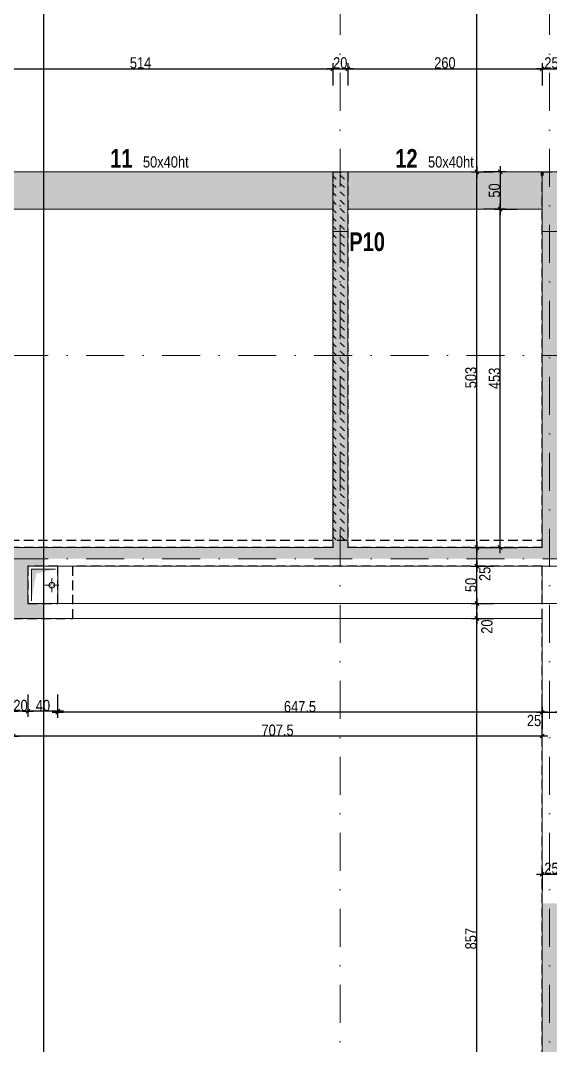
# Model space of a CAD drawing. Header units: centimetres. Extents: x 27441 to 36330, y -3271 to 929.
# Drawn here: x 31793 to 32502, y -2309 to -937 of the extents above; entities that cross this region are included whole.
import ezdxf
from ezdxf.enums import TextEntityAlignment as Align

# ---------------------------------------------------------------- set-up
doc = ezdxf.new("R2010")
doc.units = ezdxf.units.CM
doc.header["$PDMODE"] = 1
doc.header["$PDSIZE"] = -2
doc.linetypes.add('CACHEX2', pattern=[19.05, 12.7, -6.35])
doc.linetypes.add('TIRETPTX2', pattern=[50.8, 25.4, -12.7, 0, -12.7])
for name, color, linetype in [('01_cote_gen', 4, 'Continuous'), ('01_linteaux', 2, 'Continuous'), ('01_murs_sup', 2, 'CACHEX2'), ('01_poch_BN', 9, 'Continuous'), ('01_poch_murs', 253, 'Continuous'), ('01_poch_poteaux', 250, 'Continuous'), ('01_texte', 230, 'Continuous'), ('AA_COTES', 2, 'Continuous')]:
    doc.layers.add(name, color=color, linetype=linetype)
doc.layers.add('01_murs_coup', color=5, linetype='Continuous', lineweight=60)
doc.layers.add('01_tram_axes', color=2, linetype='TIRETPTX2', lineweight=9)
doc.styles.add('ARIAL NA', font='ARIALN.TTF')
doc.styles.add('impact', font='impact.ttf')
doc.styles.add('STYLE2', font='ARIALN.TTF')
doc.dimstyles.new('JB50', dxfattribs={"dimscale": 0.1, "dimtxt": 150, "dimasz": 15, "dimexe": 0.1, "dimexo": 0.1, "dimgap": 0.09, "dimtad": 1, "dimdec": 1, "dimdsep": 46, "dimtxsty": 'STYLE2', "dimblk1": 'BOND_G', "dimblk2": 'BOND_D', "dimsah": 1, "dimcen": 1.5, "dimdle": 0.01, "dimse1": 1, "dimse2": 1, "dimclrd": 4, "dimclre": 2, "dimclrt": 6, "dimazin": 2, "dimtfac": 2.333333, "dimtdec": 1, "dimtix": 1, "dimtmove": 2, "dimatfit": 3, "dimldrblk": 'BOND_G', "dimfxl": 1, "dimtolj": 1, "dimtzin": 0, "dimarcsym": 0})

# ---------------------------------------------------------------- blocks, each defined once
blk = doc.blocks.new('BOND_G')
at = {"layer": 'AA_COTES', "color": 0}
for p, q in [((0, -5), (0, 15)), ((5, 0), (-5, 0)), ((1.77, 1.77), (-1.77, -1.77))]:
    blk.add_line(p, q, dxfattribs=at)
blk = doc.blocks.new('BOND_D')
at = {"layer": 'AA_COTES', "color": 0}
for p, q in [((5, 0), (-5, 0)), ((-1.77, -1.77), (1.77, 1.77)), ((0, 5), (0, -15))]:
    blk.add_line(p, q, dxfattribs=at)
blk = doc.blocks.new('*D1017')
at = {"layer": '01_cote_gen', "color": 4, "lineweight": -2, "transparency": 16777216}
blk.add_line((31698.5, -1001.4), (32209.5, -1001.4), dxfattribs=at)
at = {"layer": 'Defpoints', "color": 0, "lineweight": 0, "transparency": 16777216}
for p in [(32211, -1001.4), (31697, -1139.4), (32211, -1139.4)]:
    blk.add_point(p, dxfattribs=at)
at = {"layer": '01_cote_gen', "color": 4, "lineweight": -2, "transparency": 16777216, "xscale": 1.5, "yscale": 1.5, "zscale": 1.5, "rotation": 180}
blk.add_blockref('BOND_G', (31697, -1001.4), dxfattribs=at)
at = {"layer": '01_cote_gen', "color": 4, "lineweight": -2, "transparency": 16777216, "xscale": 1.5, "yscale": 1.5, "zscale": 1.5}
blk.add_blockref('BOND_D', (32211, -1001.4), dxfattribs=at)
at = {"layer": '01_cote_gen', "color": 6, "lineweight": 0, "transparency": 16777216, "insert": (31954, -993.7), "char_height": 15, "attachment_point": 5, "style": 'STYLE2'}
blk.add_mtext('\\A1;514', dxfattribs=at)
blk = doc.blocks.new('*D1018')
at = {"layer": '01_cote_gen', "color": 4, "lineweight": -2, "transparency": 16777216}
blk.add_line((32212.5, -1001.4), (32229.5, -1001.4), dxfattribs=at)
at = {"layer": 'Defpoints', "color": 0, "lineweight": 0, "transparency": 16777216}
for p in [(32231, -1001.4), (32211, -1139.4), (32231, -1139.4)]:
    blk.add_point(p, dxfattribs=at)
at = {"layer": '01_cote_gen', "color": 4, "lineweight": -2, "transparency": 16777216, "xscale": 1.5, "yscale": 1.5, "zscale": 1.5, "rotation": 180}
blk.add_blockref('BOND_G', (32211, -1001.4), dxfattribs=at)
at = {"layer": '01_cote_gen', "color": 4, "lineweight": -2, "transparency": 16777216, "xscale": 1.5, "yscale": 1.5, "zscale": 1.5}
blk.add_blockref('BOND_D', (32231, -1001.4), dxfattribs=at)
at = {"layer": '01_cote_gen', "color": 6, "lineweight": 0, "transparency": 16777216, "insert": (32221, -993.7), "char_height": 15, "attachment_point": 5, "style": 'STYLE2'}
blk.add_mtext('\\A1;20', dxfattribs=at)
blk = doc.blocks.new('*D1019')
at = {"layer": '01_cote_gen', "color": 4, "lineweight": -2, "transparency": 16777216}
blk.add_line((32232.5, -1001.4), (32489.5, -1001.4), dxfattribs=at)
at = {"layer": 'Defpoints', "color": 0, "lineweight": 0, "transparency": 16777216}
for p in [(32491, -1001.4), (32231, -1139.4), (32491, -1139.4)]:
    blk.add_point(p, dxfattribs=at)
at = {"layer": '01_cote_gen', "color": 4, "lineweight": -2, "transparency": 16777216, "xscale": 1.5, "yscale": 1.5, "zscale": 1.5, "rotation": 180}
blk.add_blockref('BOND_G', (32231, -1001.4), dxfattribs=at)
at = {"layer": '01_cote_gen', "color": 4, "lineweight": -2, "transparency": 16777216, "xscale": 1.5, "yscale": 1.5, "zscale": 1.5}
blk.add_blockref('BOND_D', (32491, -1001.4), dxfattribs=at)
at = {"layer": '01_cote_gen', "color": 6, "lineweight": 0, "transparency": 16777216, "insert": (32361, -993.7), "char_height": 15, "attachment_point": 5, "style": 'STYLE2'}
blk.add_mtext('\\A1;260', dxfattribs=at)
blk = doc.blocks.new('*D1020')
at = {"layer": '01_cote_gen', "color": 4, "lineweight": -2, "transparency": 16777216}
blk.add_line((32492.5, -1001.4), (32514.5, -1001.4), dxfattribs=at)
at = {"layer": 'Defpoints', "color": 0, "lineweight": 0, "transparency": 16777216}
for p in [(32516, -1001.4), (32491, -1139.4), (32516, -1139.4)]:
    blk.add_point(p, dxfattribs=at)
at = {"layer": '01_cote_gen', "color": 4, "lineweight": -2, "transparency": 16777216, "xscale": 1.5, "yscale": 1.5, "zscale": 1.5, "rotation": 180}
blk.add_blockref('BOND_G', (32491, -1001.4), dxfattribs=at)
at = {"layer": '01_cote_gen', "color": 4, "lineweight": -2, "transparency": 16777216, "xscale": 1.5, "yscale": 1.5, "zscale": 1.5}
blk.add_blockref('BOND_D', (32516, -1001.4), dxfattribs=at)
at = {"layer": '01_cote_gen', "color": 6, "lineweight": 0, "transparency": 16777216, "insert": (32503.5, -993.7), "char_height": 15, "attachment_point": 5, "style": 'STYLE2'}
blk.add_mtext('\\A1;25', dxfattribs=at)
blk = doc.blocks.new('*D820')
at = {"layer": '01_cote_gen', "color": 4, "lineweight": -2, "transparency": 16777216}
blk.add_line((32492.5, -1862.9), (32514.5, -1862.9), dxfattribs=at)
at = {"layer": 'Defpoints', "color": 0, "lineweight": 0, "transparency": 16777216}
for p in [(32516, -1862.9), (32491, -1885.6), (32516, -1885.6)]:
    blk.add_point(p, dxfattribs=at)
at = {"layer": '01_cote_gen', "color": 4, "lineweight": -2, "transparency": 16777216, "xscale": 1.5, "yscale": 1.5, "zscale": 1.5, "rotation": 180}
blk.add_blockref('BOND_G', (32491, -1862.9), dxfattribs=at)
at = {"layer": '01_cote_gen', "color": 4, "lineweight": -2, "transparency": 16777216, "xscale": 1.5, "yscale": 1.5, "zscale": 1.5}
blk.add_blockref('BOND_D', (32516, -1862.9), dxfattribs=at)
at = {"layer": '01_cote_gen', "color": 6, "lineweight": 0, "transparency": 16777216, "insert": (32480.2, -1874), "char_height": 15, "attachment_point": 5, "style": 'STYLE2'}
blk.add_mtext('\\A1;25', dxfattribs=at)
blk = doc.blocks.new('*D1073')
at = {"layer": '01_cote_gen', "color": 4, "lineweight": -2, "transparency": 16777216}
blk.add_line((32492.5, -2079.5), (32514.5, -2079.5), dxfattribs=at)
at = {"layer": 'Defpoints', "color": 0, "lineweight": 0, "transparency": 16777216}
for p in [(32491, -2081.4), (32516, -2079.5), (32516, -2081.4)]:
    blk.add_point(p, dxfattribs=at)
at = {"layer": '01_cote_gen', "color": 4, "lineweight": -2, "transparency": 16777216, "xscale": 1.5, "yscale": 1.5, "zscale": 1.5, "rotation": 180}
blk.add_blockref('BOND_G', (32491, -2079.5), dxfattribs=at)
at = {"layer": '01_cote_gen', "color": 4, "lineweight": -2, "transparency": 16777216, "xscale": 1.5, "yscale": 1.5, "zscale": 1.5}
blk.add_blockref('BOND_D', (32516, -2079.5), dxfattribs=at)
at = {"layer": '01_cote_gen', "color": 6, "lineweight": 0, "transparency": 16777216, "insert": (32503.5, -2071.8), "char_height": 15, "attachment_point": 5, "style": 'STYLE2'}
blk.add_mtext('\\A1;25', dxfattribs=at)
blk = doc.blocks.new('*D834')
at = {"layer": '01_cote_gen', "color": 4, "lineweight": -2, "transparency": 16777216}
blk.add_line((32489.5, -1894.6), (31785, -1894.6), dxfattribs=at)
at = {"layer": 'Defpoints', "color": 0, "lineweight": 0, "transparency": 16777216}
for p in [(31783.5, -1798.7), (32491, -1844), (31783.5, -1894.6)]:
    blk.add_point(p, dxfattribs=at)
at = {"layer": '01_cote_gen', "color": 4, "lineweight": -2, "transparency": 16777216, "xscale": 1.5, "yscale": 1.5, "zscale": 1.5, "rotation": 180}
blk.add_blockref('BOND_D', (31783.5, -1894.6), dxfattribs=at)
at = {"layer": '01_cote_gen', "color": 4, "lineweight": -2, "transparency": 16777216, "xscale": 1.5, "yscale": 1.5, "zscale": 1.5}
blk.add_blockref('BOND_G', (32491, -1894.6), dxfattribs=at)
at = {"layer": '01_cote_gen', "color": 6, "lineweight": 0, "transparency": 16777216, "insert": (32137.2, -1886.9), "char_height": 15, "attachment_point": 5, "style": 'STYLE2'}
blk.add_mtext('\\A1;707.5', dxfattribs=at)
blk = doc.blocks.new('*D835')
at = {"layer": '01_cote_gen', "color": 4, "lineweight": -2, "transparency": 16777216}
blk.add_line((32489.5, -1862.9), (31845, -1862.9), dxfattribs=at)
at = {"layer": 'Defpoints', "color": 0, "lineweight": 0, "transparency": 16777216}
for p in [(31843.5, -1777.3), (31843.5, -1862.9), (32491, -1858.4)]:
    blk.add_point(p, dxfattribs=at)
at = {"layer": '01_cote_gen', "color": 4, "lineweight": -2, "transparency": 16777216, "xscale": 1.5, "yscale": 1.5, "zscale": 1.5, "rotation": 180}
blk.add_blockref('BOND_D', (31843.5, -1862.9), dxfattribs=at)
at = {"layer": '01_cote_gen', "color": 4, "lineweight": -2, "transparency": 16777216, "xscale": 1.5, "yscale": 1.5, "zscale": 1.5}
blk.add_blockref('BOND_G', (32491, -1862.9), dxfattribs=at)
at = {"layer": '01_cote_gen', "color": 6, "lineweight": 0, "transparency": 16777216, "insert": (32167.2, -1855.3), "char_height": 15, "attachment_point": 5, "style": 'STYLE2'}
blk.add_mtext('\\A1;647.5', dxfattribs=at)
blk = doc.blocks.new('*D836')
at = {"layer": '01_cote_gen', "color": 4, "lineweight": -2, "transparency": 16777216}
blk.add_line((31842, -1861.5), (31805, -1861.5), dxfattribs=at)
at = {"layer": 'Defpoints', "color": 0, "lineweight": 0, "transparency": 16777216}
for p in [(31803.5, -1775.8), (31843.5, -1775.8), (31803.5, -1861.5)]:
    blk.add_point(p, dxfattribs=at)
at = {"layer": '01_cote_gen', "color": 4, "lineweight": -2, "transparency": 16777216, "xscale": 1.5, "yscale": 1.5, "zscale": 1.5, "rotation": 180}
blk.add_blockref('BOND_D', (31803.5, -1861.5), dxfattribs=at)
at = {"layer": '01_cote_gen', "color": 4, "lineweight": -2, "transparency": 16777216, "xscale": 1.5, "yscale": 1.5, "zscale": 1.5}
blk.add_blockref('BOND_G', (31843.5, -1861.5), dxfattribs=at)
at = {"layer": '01_cote_gen', "color": 6, "lineweight": 0, "transparency": 16777216, "insert": (31823.5, -1853.8), "char_height": 15, "attachment_point": 5, "style": 'STYLE2'}
blk.add_mtext('\\A1;40', dxfattribs=at)
blk = doc.blocks.new('*D837')
at = {"layer": '01_cote_gen', "color": 4, "lineweight": -2, "transparency": 16777216}
blk.add_line((31802, -1861.5), (31785, -1861.5), dxfattribs=at)
at = {"layer": 'Defpoints', "color": 0, "lineweight": 0, "transparency": 16777216}
for p in [(31783.5, -1775.8), (31803.5, -1775.8), (31783.5, -1861.5)]:
    blk.add_point(p, dxfattribs=at)
at = {"layer": '01_cote_gen', "color": 4, "lineweight": -2, "transparency": 16777216, "xscale": 1.5, "yscale": 1.5, "zscale": 1.5, "rotation": 180}
blk.add_blockref('BOND_D', (31783.5, -1861.5), dxfattribs=at)
at = {"layer": '01_cote_gen', "color": 4, "lineweight": -2, "transparency": 16777216, "xscale": 1.5, "yscale": 1.5, "zscale": 1.5}
blk.add_blockref('BOND_G', (31803.5, -1861.5), dxfattribs=at)
at = {"layer": '01_cote_gen', "color": 6, "lineweight": 0, "transparency": 16777216, "insert": (31793.5, -1853.8), "char_height": 15, "attachment_point": 5, "style": 'STYLE2'}
blk.add_mtext('\\A1;20', dxfattribs=at)
blk = doc.blocks.new('*D855')
at = {"layer": '01_cote_gen', "color": 4, "lineweight": -2, "transparency": 16777216}
blk.add_line((32403.5, -1640.9), (32403.5, -1140.9), dxfattribs=at)
at = {"layer": 'Defpoints', "color": 0, "lineweight": 0, "transparency": 16777216}
for p in [(32403.5, -1139.4), (32454.5, -1139.4), (32454.5, -1642.4)]:
    blk.add_point(p, dxfattribs=at)
at = {"layer": '01_cote_gen', "color": 4, "lineweight": -2, "transparency": 16777216, "xscale": 1.5, "yscale": 1.5, "zscale": 1.5}
for name, p, rotation in [('BOND_D', (32403.5, -1139.4), 90), ('BOND_G', (32403.5, -1642.4), 270)]:
    blk.add_blockref(name, p, dxfattribs=dict(at, rotation=rotation))
at = {"layer": '01_cote_gen', "color": 6, "lineweight": 0, "transparency": 16777216, "insert": (32395.8, -1414.8), "char_height": 15, "attachment_point": 5, "rotation": 90, "style": 'STYLE2'}
blk.add_mtext('\\A1;503', dxfattribs=at)
blk = doc.blocks.new('*D856')
at = {"layer": '01_cote_gen', "color": 4, "lineweight": -2, "transparency": 16777216}
blk.add_line((32434.9, -1140.9), (32434.9, -1187.9), dxfattribs=at)
at = {"layer": 'Defpoints', "color": 0, "lineweight": 0, "transparency": 16777216}
for p in [(32448.6, -1139.4), (32434.9, -1189.4), (32448.6, -1189.4)]:
    blk.add_point(p, dxfattribs=at)
at = {"layer": '01_cote_gen', "color": 4, "lineweight": -2, "transparency": 16777216, "xscale": 1.5, "yscale": 1.5, "zscale": 1.5}
for name, p, rotation in [('BOND_G', (32434.9, -1139.4), 90), ('BOND_D', (32434.9, -1189.4), 270)]:
    blk.add_blockref(name, p, dxfattribs=dict(at, rotation=rotation))
at = {"layer": '01_cote_gen', "color": 6, "lineweight": 0, "transparency": 16777216, "insert": (32427.2, -1164.4), "char_height": 15, "attachment_point": 5, "rotation": 90, "style": 'STYLE2'}
blk.add_mtext('\\A1;50', dxfattribs=at)
blk = doc.blocks.new('*D857')
at = {"layer": '01_cote_gen', "color": 4, "lineweight": -2, "transparency": 16777216}
blk.add_line((32434.9, -1640.9), (32434.9, -1190.9), dxfattribs=at)
at = {"layer": 'Defpoints', "color": 0, "lineweight": 0, "transparency": 16777216}
for p in [(32434.9, -1189.4), (32442.4, -1189.4), (32434.9, -1642.4)]:
    blk.add_point(p, dxfattribs=at)
at = {"layer": '01_cote_gen', "color": 4, "lineweight": -2, "transparency": 16777216, "xscale": 1.5, "yscale": 1.5, "zscale": 1.5}
for name, p, rotation in [('BOND_D', (32434.9, -1189.4), 90), ('BOND_G', (32434.9, -1642.4), 270)]:
    blk.add_blockref(name, p, dxfattribs=dict(at, rotation=rotation))
at = {"layer": '01_cote_gen', "color": 6, "lineweight": 0, "transparency": 16777216, "insert": (32427.2, -1415.9), "char_height": 15, "attachment_point": 5, "rotation": 90, "style": 'STYLE2'}
blk.add_mtext('\\A1;453', dxfattribs=at)
blk = doc.blocks.new('*D858')
at = {"layer": '01_cote_gen', "color": 4, "lineweight": -2, "transparency": 16777216}
blk.add_line((32403.5, -1137.9), (32403.5, -539.9), dxfattribs=at)
at = {"layer": 'Defpoints', "color": 0, "lineweight": 0, "transparency": 16777216}
for p in [(32403.5, -538.4), (32558.6, -538.4), (32542.6, -1139.4)]:
    blk.add_point(p, dxfattribs=at)
at = {"layer": '01_cote_gen', "color": 4, "lineweight": -2, "transparency": 16777216, "xscale": 1.5, "yscale": 1.5, "zscale": 1.5}
for name, p, rotation in [('BOND_D', (32403.5, -538.4), 90), ('BOND_G', (32403.5, -1139.4), 270)]:
    blk.add_blockref(name, p, dxfattribs=dict(at, rotation=rotation))
at = {"layer": '01_cote_gen', "color": 6, "lineweight": 0, "transparency": 16777216, "insert": (32395.8, -838.9), "char_height": 15, "attachment_point": 5, "rotation": 90, "style": 'STYLE2'}
blk.add_mtext('\\A1;601', dxfattribs=at)
blk = doc.blocks.new('*D862')
at = {"layer": '01_cote_gen', "color": 4, "lineweight": -2, "transparency": 16777216}
blk.add_line((32403.5, -1715.9), (32403.5, -1668.9), dxfattribs=at)
at = {"layer": 'Defpoints', "color": 0, "lineweight": 0, "transparency": 16777216}
for p in [(32403.5, -1667.4), (32427.8, -1667.4), (32423, -1717.4)]:
    blk.add_point(p, dxfattribs=at)
at = {"layer": '01_cote_gen', "color": 4, "lineweight": -2, "transparency": 16777216, "xscale": 1.5, "yscale": 1.5, "zscale": 1.5}
for name, p, rotation in [('BOND_D', (32403.5, -1667.4), 90), ('BOND_G', (32403.5, -1717.4), 270)]:
    blk.add_blockref(name, p, dxfattribs=dict(at, rotation=rotation))
at = {"layer": '01_cote_gen', "color": 6, "lineweight": 0, "transparency": 16777216, "insert": (32395.8, -1692.4), "char_height": 15, "attachment_point": 5, "rotation": 90, "style": 'STYLE2'}
blk.add_mtext('\\A1;50', dxfattribs=at)
blk = doc.blocks.new('*D863')
at = {"layer": '01_cote_gen', "color": 4, "lineweight": -2, "transparency": 16777216}
blk.add_line((32403.5, -1735.9), (32403.5, -1718.9), dxfattribs=at)
at = {"layer": 'Defpoints', "color": 0, "lineweight": 0, "transparency": 16777216}
for p in [(32403.5, -1717.4), (32418.6, -1717.4), (32418.6, -1737.4)]:
    blk.add_point(p, dxfattribs=at)
at = {"layer": '01_cote_gen', "color": 4, "lineweight": -2, "transparency": 16777216, "xscale": 1.5, "yscale": 1.5, "zscale": 1.5}
for name, p, rotation in [('BOND_D', (32403.5, -1717.4), 90), ('BOND_G', (32403.5, -1737.4), 270)]:
    blk.add_blockref(name, p, dxfattribs=dict(at, rotation=rotation))
at = {"layer": '01_cote_gen', "color": 6, "lineweight": 0, "transparency": 16777216, "insert": (32417.2, -1748.2), "char_height": 15, "attachment_point": 5, "rotation": 90, "style": 'STYLE2'}
blk.add_mtext('\\A1;20', dxfattribs=at)
blk = doc.blocks.new('*D864')
at = {"layer": '01_cote_gen', "color": 4, "lineweight": -2, "transparency": 16777216}
blk.add_line((32403.5, -1665.9), (32403.5, -1643.9), dxfattribs=at)
at = {"layer": 'Defpoints', "color": 0, "lineweight": 0, "transparency": 16777216}
for p in [(32403.5, -1642.4), (32419.4, -1642.4), (32419.4, -1667.4)]:
    blk.add_point(p, dxfattribs=at)
at = {"layer": '01_cote_gen', "color": 4, "lineweight": -2, "transparency": 16777216, "xscale": 1.5, "yscale": 1.5, "zscale": 1.5}
for name, p, rotation in [('BOND_D', (32403.5, -1642.4), 90), ('BOND_G', (32403.5, -1667.4), 270)]:
    blk.add_blockref(name, p, dxfattribs=dict(at, rotation=rotation))
at = {"layer": '01_cote_gen', "color": 6, "lineweight": 0, "transparency": 16777216, "insert": (32414.5, -1677.6), "char_height": 15, "attachment_point": 5, "rotation": 90, "style": 'STYLE2'}
blk.add_mtext('\\A1;25', dxfattribs=at)
blk = doc.blocks.new('*D1103')
at = {"layer": '01_cote_gen', "color": 4, "lineweight": -2, "transparency": 16777216}
blk.add_line((32403.5, -2592.9), (32403.5, -1738.9), dxfattribs=at)
at = {"layer": 'Defpoints', "color": 0, "lineweight": 0, "transparency": 16777216}
for p in [(32403.5, -1737.4), (32457.6, -1737.4), (32491, -2594.4)]:
    blk.add_point(p, dxfattribs=at)
at = {"layer": '01_cote_gen', "color": 4, "lineweight": -2, "transparency": 16777216, "xscale": 1.5, "yscale": 1.5, "zscale": 1.5}
for name, p, rotation in [('BOND_D', (32403.5, -1737.4), 90), ('BOND_G', (32403.5, -2594.4), 270)]:
    blk.add_blockref(name, p, dxfattribs=dict(at, rotation=rotation))
at = {"layer": '01_cote_gen', "color": 6, "lineweight": 0, "transparency": 16777216, "insert": (32395.8, -2165.9), "char_height": 15, "attachment_point": 5, "rotation": 90, "style": 'STYLE2'}
blk.add_mtext('\\A1;857', dxfattribs=at)

msp = doc.modelspace()

# ---------------------------------------------------------------- hatches: boundary and pattern name
at = {"layer": '01_murs_sup'}
h = msp.add_hatch(dxfattribs=at)
h.set_pattern_fill('DASH', color=256, scale=2.5, angle=135)
h.set_pattern_definition([(135, (12346.688, -5044.477), (-11.22532, 9e-16), [7.9375, -7.9375])])
h.paths.add_polyline_path([(32230.97, -1139.38), (32210.97, -1139.38), (32210.97, -1632.36), (32230.97, -1632.36)])
h.paths.add_polyline_path([(31696.97, -1139.38), (31676.97, -1139.38), (31676.97, -1632.36), (31696.97, -1632.36)])
at = {"layer": '01_poch_BN', "lineweight": 0}
h = msp.add_hatch(color=256, dxfattribs=at)
h.dxf.hatch_style = 1
h.paths.add_polyline_path([(31676.97, -1139.4), (31416.97, -1139.4), (31416.97, -1189.4), (31676.97, -1189.4)])
h.paths.add_polyline_path([(32210.97, -1139.4), (31696.97, -1139.4), (31696.97, -1189.4), (32210.97, -1189.4)])
h.paths.add_polyline_path([(32490.97, -1139.43), (32230.97, -1139.43), (32230.97, -1189.43), (32490.97, -1189.43)])
h.paths.add_polyline_path([(33106.97, -1139.42), (32515.97, -1139.43), (32515.97, -1439.41), (33085.48, -1439.4), (33085.48, -1971.36), (33155.48, -1971.36), (33155.48, -1387.36), (33106.97, -1387.36)])
at = {"layer": '01_poch_murs', "lineweight": 0}
h = msp.add_hatch(color=256, dxfattribs=at)
h.dxf.hatch_style = 1
h.paths.add_polyline_path([(31033.97, -1642.36), (31053.97, -1642.36), (31053.97, -979.36), (31150.97, -979.36), (31150.97, -875.5), (31130.97, -875.5), (31130.97, -959.36), (31033.97, -959.36)])
h.paths.add_polyline_path([(31118.97, -1657.36), (32515.97, -1657.36), (32515.97, -1219.43), (32490.97, -1219.43), (32490.97, -1642.36), (32230.97, -1642.36), (32230.97, -1219.43), (32210.97, -1219.43), (32210.97, -1642.36), (31696.97, -1642.36), (31696.97, -1219.4), (31676.97, -1219.4), (31676.97, -1642.36), (31416.97, -1642.36), (31416.97, -1089.36), (31384.97, -1089.36), (31384.97, -1109.36), (31396.97, -1109.36), (31396.97, -1642.36), (31138.97, -1642.36), (31138.97, -1109.36), (31282.97, -1109.36), (31282.97, -1089.36), (31118.97, -1089.36)])
h = msp.add_hatch(color=256, dxfattribs=at)
h.dxf.hatch_style = 1
h.paths.add_polyline_path([(31686.97, -1657.36), (31140.97, -1657.36), (31140.97, -1667.36), (31686.97, -1667.36)])
h.paths.add_polyline_path([(31774.58, -1657.36), (31686.97, -1657.36), (31686.97, -1667.36), (31774.58, -1667.36)])
h.paths.add_polyline_path([(31803.48, -1667.36), (31803.48, -1667.36), (31824.58, -1667.36), (31824.58, -1657.36), (31774.58, -1657.36), (31774.58, -1667.36), (31783.48, -1667.36), (31783.48, -1737.36), (31824.58, -1737.36), (31824.58, -1717.36), (31803.48, -1717.36)])
h.paths.add_polyline_path([(31138.97, -1667.36), (31140.97, -1667.36), (31140.97, -1657.36), (31118.97, -1657.36), (31118.97, -1781.4), (31053.97, -1781.4), (31053.97, -1667.36), (31033.97, -1667.36), (31033.97, -1801.4), (31138.97, -1801.4)])
h = msp.add_hatch(color=256, dxfattribs=at)
h.dxf.hatch_style = 1
h.paths.add_polyline_path([(33824.97, -2569.36), (33126.98, -2569.36), (33126.98, -1991.36), (33106.98, -1991.36), (33106.98, -2569.36), (32515.97, -2569.36), (32515.97, -2118.49), (32490.97, -2118.49), (32490.97, -2594.36), (33824.97, -2594.36)])
h.paths.add_polyline_path([(33874.97, -1991.36), (33849.97, -1991.36), (33849.97, -2569.36), (33874.97, -2569.36)])
h.paths.add_polyline_path([(33824.97, -1971.36), (33165.48, -1971.36), (33165.48, -1991.36), (33824.97, -1991.36)])
at = {"layer": '01_poch_poteaux', "lineweight": 0}
h = msp.add_hatch(color=256, dxfattribs=at)
h.dxf.hatch_style = 1
h.paths.add_polyline_path([(32230.97, -1139.43), (32210.97, -1139.43), (32210.97, -1219.43), (32230.97, -1219.43)])
h = msp.add_hatch(color=256, dxfattribs=at)
h.dxf.hatch_style = 1
h.paths.add_polyline_path([(32515.97, -1139.43), (32490.97, -1139.43), (32490.97, -1219.43), (32515.97, -1219.43)])

# ---------------------------------------------------------------- linework, layer by layer
at = {"layer": '01_cote_gen'}
msp.add_line((31824.58, -3270.69), (31824.58, 929.31), dxfattribs=at)
at = {"layer": '01_linteaux', "lineweight": 0}
for p, q in [((31696.97, -1139.4), (32210.97, -1139.4)), ((32230.97, -1139.43), (32490.97, -1139.43)), ((31696.97, -1189.4), (32210.97, -1189.4)), ((32230.97, -1189.43), (32490.97, -1189.43)), ((31808.09, -1713.5), (31808.09, -1671.41)), ((31808.09, -1671.41), (31840.4, -1671.41)), ((31843.48, -1667.36), (31843.48, -1717.36)), ((32490.97, -1717.36), (32490.97, -1667.36))]:
    msp.add_line(p, q, dxfattribs=at)
for points in [[(31808.09, -1713.5), (31808.09, -1671.41), (31814.34, -1677.24)], [(31808.09, -1671.41), (31840.4, -1671.41), (31814.34, -1677.24)]]:
    msp.add_solid(points, dxfattribs=at)
at = {"layer": '01_murs_coup', "lineweight": 18}
for p, q in [((32210.97, -1139.43), (32210.97, -1642.36)), ((32230.97, -1139.43), (32230.97, -1642.36)), ((32490.97, -1642.36), (32490.97, -1144.42)), ((31696.97, -1642.36), (32210.97, -1642.36)), ((32230.97, -1642.36), (32490.97, -1642.36)), ((31803.48, -1667.36), (32490.97, -1667.36)), ((31803.48, -1717.36), (31803.48, -1667.36)), ((31835.39, -1691.19), (31835.39, -1683.38)), ((31833.83, -1692.75), (31826.02, -1692.75)), ((31835.39, -1694.31), (31835.39, -1702.13)), ((31836.95, -1692.75), (31844.77, -1692.75)), ((32490.97, -1717.36), (31803.48, -1717.36)), ((32490.97, -1737.36), (31783.48, -1737.36))]:
    msp.add_line(p, q, dxfattribs=at)
at = {"layer": '01_murs_coup', "lineweight": 0}
for p, q in [((32230.97, -1139.43), (32210.97, -1139.43)), ((32490.97, -1139.43), (32515.97, -1139.43))]:
    msp.add_line(p, q, dxfattribs=at)
at = {"layer": '01_murs_coup'}
msp.add_line((32490.97, -1144.38), (32490.97, -1139.38), dxfattribs=at)
at = {"layer": '01_murs_coup', "lineweight": 5}
for p, q in [((32490.97, -1642.36), (32490.97, -1139.43)), ((32230.97, -1642.36), (32490.97, -1642.36)), ((31803.48, -1667.36), (32515.97, -1667.36)), ((31803.48, -1717.36), (31803.48, -1667.36)), ((32515.97, -1717.36), (31803.48, -1717.36)), ((32490.97, -1737.36), (31783.48, -1737.36)), ((32490.97, -2594.36), (32490.97, -1737.36))]:
    msp.add_line(p, q, dxfattribs=at)
at = {"layer": '01_murs_coup', "lineweight": 18}
msp.add_circle((31835.39, -1692.75), 3.91, dxfattribs=at)
at = {"layer": '01_murs_sup'}
for p, q in [((32210.97, -1139.38), (32230.97, -1139.38)), ((32210.97, -1139.38), (32210.97, -1642.36)), ((32230.97, -1139.38), (32230.97, -1642.36)), ((32490.97, -1642.36), (32490.97, -1139.42)), ((32490.97, -1139.42), (32515.97, -1139.42)), ((32490.97, -1139.42), (32515.97, -1139.42)), ((31416.97, -1632.36), (32490.97, -1632.36)), ((32210.97, -1642.36), (31696.97, -1642.36)), ((32490.97, -1642.36), (32230.97, -1642.36)), ((31843.48, -1667.36), (31803.48, -1667.36)), ((31843.48, -1667.36), (31803.48, -1667.36)), ((31803.48, -1667.36), (31803.48, -1717.36)), ((31803.48, -1667.36), (31803.48, -1717.36)), ((31843.48, -1717.36), (31843.48, -1667.36)), ((31843.48, -1717.36), (31843.48, -1667.36)), ((32490.97, -1667.36), (31863.48, -1667.36)), ((32490.97, -1667.36), (31863.48, -1667.36)), ((31863.48, -1737.36), (31863.48, -1667.36)), ((31863.48, -1737.36), (31863.48, -1667.36)), ((32490.97, -2594.36), (32490.97, -1667.36)), ((31803.48, -1717.36), (31843.48, -1717.36)), ((31803.48, -1717.36), (31843.48, -1717.36)), ((31783.48, -1737.36), (31863.48, -1737.36)), ((31783.48, -1737.36), (31863.48, -1737.36))]:
    msp.add_line(p, q, dxfattribs=at)
at = {"layer": '01_poch_poteaux', "lineweight": 0}
for p, q in [((32230.97, -1219.43), (32210.97, -1219.43)), ((32490.97, -1219.43), (32515.97, -1219.43))]:
    msp.add_line(p, q, dxfattribs=at)
at = {"layer": '01_tram_axes', "ltscale": 2}
for p, q in [((32220.97, -2786.83), (32220.97, 797.29)), ((32500.97, -2786.83), (32500.97, 797.29)), ((28626.87, -1385.36), (36267.9, -1385.36)), ((28626.87, -1657.36), (36267.9, -1657.36))]:
    msp.add_line(p, q, dxfattribs=at)

# ---------------------------------------------------------------- texts
at = {"layer": '01_texte', "style": 'impact'}
for s, p in [('11', (31943.25, -1141.42)), ('12', (32324.47, -1141.42)), ('P10', (32280.79, -1252.93))]:
    msp.add_text(s, height=25, dxfattribs=at).set_placement(p, align=Align.BOTTOM_RIGHT)
at = {"layer": '01_texte', "style": 'ARIAL NA'}
for p in [(31957.19, -1133.66), (32338.41, -1133.66)]:
    msp.add_text('50x40ht', height=15, dxfattribs=at).set_placement(p)

# ---------------------------------------------------------------- dimensions: what is measured, and where the dimension line sits
at = {"layer": '01_cote_gen', "lineweight": 0}
for base, p1, p2, picture, middle in [((32403.48, -538.36), (32542.56, -1139.4), (32558.62, -538.36), '*D858', (32395.81, -838.88)), ((32434.9, -1189.4), (32448.65, -1139.4), (32448.65, -1189.4), '*D856', (32427.23, -1164.4)), ((32434.9, -1189.4), (32434.9, -1642.36), (32442.4, -1189.4), '*D857', (32427.23, -1415.88)), ((32403.48, -1667.36), (32423, -1717.36), (32427.79, -1667.36), '*D862', (32395.81, -1692.36)), ((32403.48, -1737.36), (32490.97, -2594.36), (32457.62, -1737.36), '*D1103', (32395.81, -2165.86))]:
    dim = msp.add_linear_dim(base=base, p1=p1, p2=p2, angle=90, dimstyle='JB50', dxfattribs=at)
    dim.commit()
    dim.dimension.update_dxf_attribs({"geometry": picture, "text_midpoint": middle})
for base, p1, p2, picture, middle in [((32210.97, -1001.36), (31696.97, -1139.38), (32210.97, -1139.43), '*D1017', (31953.97, -993.69)), ((32230.97, -1001.36), (32210.97, -1139.43), (32230.97, -1139.43), '*D1018', (32220.97, -993.69)), ((32490.97, -1001.36), (32230.97, -1139.43), (32490.97, -1139.38), '*D1019', (32360.97, -993.69)), ((32515.97, -1001.36), (32490.97, -1139.38), (32515.97, -1139.42), '*D1020', (32503.47, -993.69)), ((31783.48, -1861.52), (31803.48, -1775.84), (31783.48, -1775.84), '*D837', (31793.48, -1853.85)), ((31803.48, -1861.52), (31843.48, -1775.84), (31803.48, -1775.84), '*D836', (31823.48, -1853.85)), ((31843.48, -1862.93), (32490.97, -1858.41), (31843.48, -1777.26), '*D835', (32167.23, -1855.27)), ((31783.48, -1894.59), (32490.97, -1843.99), (31783.48, -1798.67), '*D834', (32137.23, -1886.92)), ((32515.97, -2079.49), (32490.97, -2081.37), (32515.97, -2081.37), '*D1073', (32503.47, -2071.82))]:
    dim = msp.add_linear_dim(base=base, p1=p1, p2=p2, dimstyle='JB50', dxfattribs=at)
    dim.commit()
    dim.dimension.update_dxf_attribs({"geometry": picture, "text_midpoint": middle})
for base, p1, p2, picture, middle in [((32403.48, -1139.4), (32454.54, -1642.36), (32454.54, -1139.4), '*D855', (32395.81, -1414.77)), ((32403.48, -1642.36), (32419.4, -1667.36), (32419.4, -1642.36), '*D864', (32414.48, -1677.57)), ((32403.48, -1717.36), (32418.59, -1737.36), (32418.59, -1717.36), '*D863', (32417.18, -1748.18))]:
    dim = msp.add_linear_dim(base=base, p1=p1, p2=p2, angle=90, dimstyle='JB50', dxfattribs=at)
    dim.commit()
    dim.dimension.update_dxf_attribs({"geometry": picture, "text_midpoint": middle, "dimtype": 160})
dim = msp.add_linear_dim(base=(32515.97, -1862.93), p1=(32490.97, -1885.59), p2=(32515.97, -1885.59), dimstyle='JB50', dxfattribs=at)
dim.commit()
dim.dimension.update_dxf_attribs({"geometry": '*D820', "text_midpoint": (32480.17, -1874.02), "dimtype": 160})

doc.saveas('drawing.dxf')
